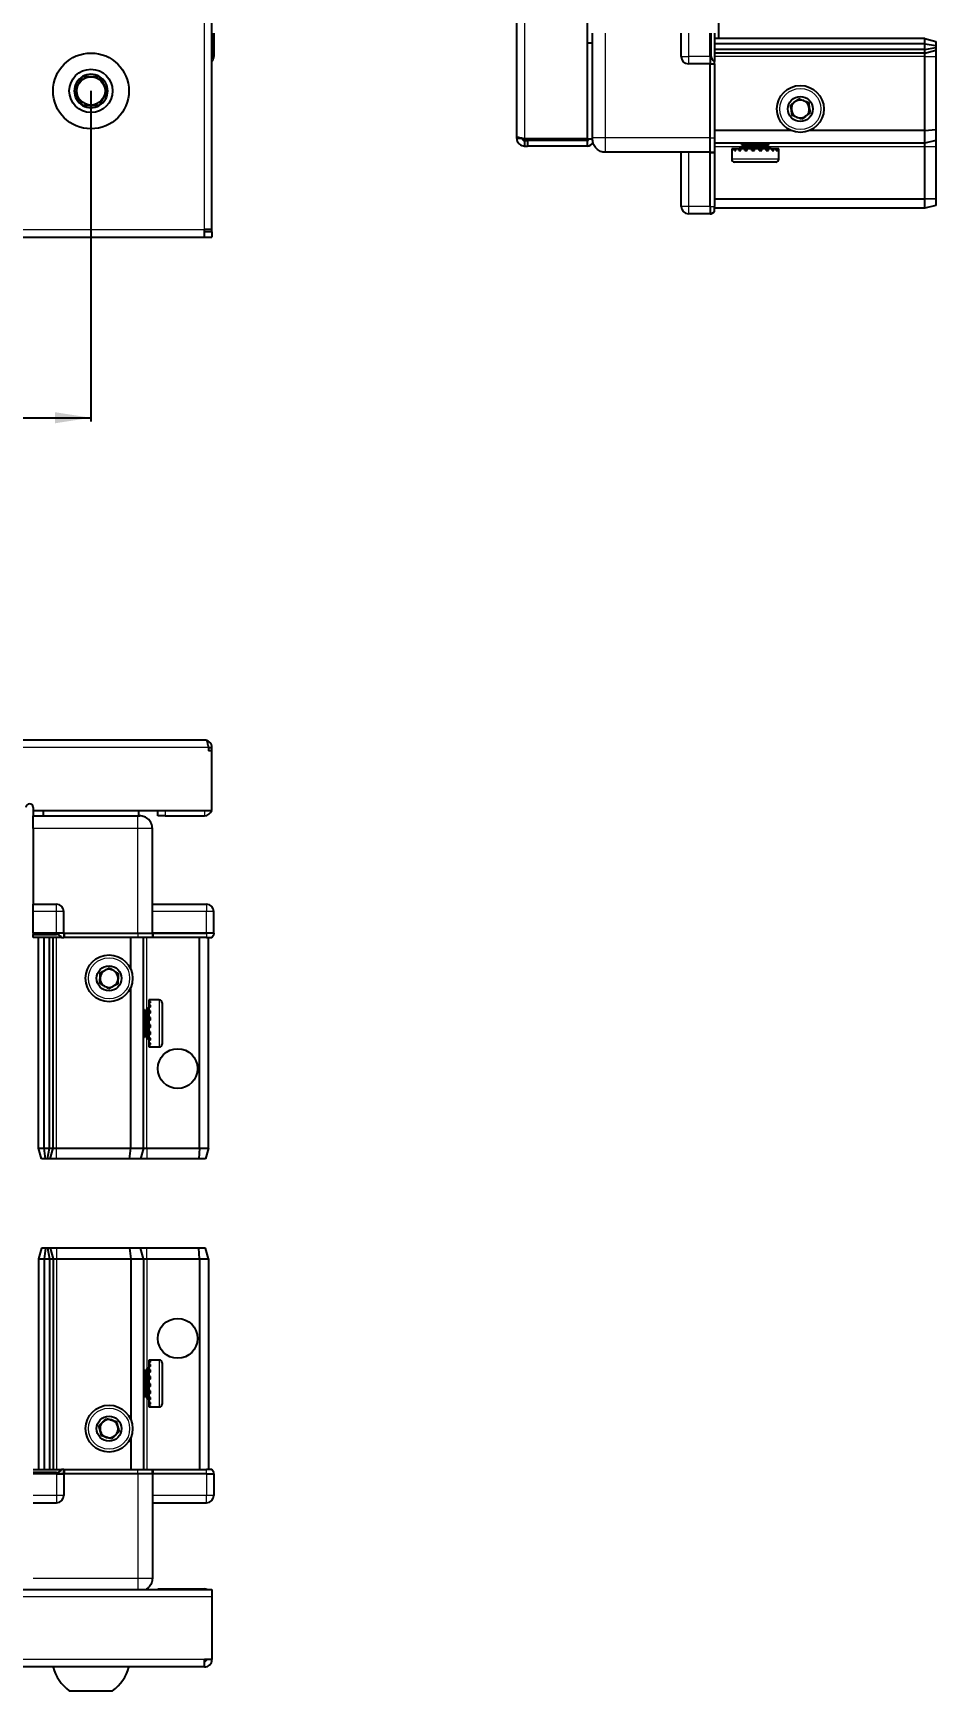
# Model space of a CAD drawing. Header units: millimetres. Extents: x 1014 to 2309, y -108 to 1254.
# Drawn here: x 1388.2 to 1638, y -108.5 to 350.6 of the extents above; entities that cross this region are included whole.
import ezdxf

# ---------------------------------------------------------------- set-up
doc = ezdxf.new("R2010")
doc.units = ezdxf.units.MM
doc.layers.add('FORMAT', color=7, linetype='Continuous')
doc.styles.add('SLDTEXTSTYLE0', font='TXT', dxfattribs={"width": 0.75})
doc.dimstyles.new('SLDDIMSTYLE0', dxfattribs={"dimtxt": 20, "dimasz": 10, "dimexe": 0, "dimexo": 0.0625, "dimgap": 5, "dimtad": 2, "dimdec": 1, "dimrnd": 1e-09, "dimzin": 12, "dimdsep": 46, "dimtxsty": 'SLDTEXTSTYLE0', "dimsah": 1, "dimcen": 0.09, "dimadec": 0, "dimazin": 3, "dimtfac": 1, "dimtofl": 0, "dimtmove": 0, "dimatfit": 3, "dimfxl": 0, "dimfrac": 2, "dimtolj": 1, "dimtzin": 12, "dimarcsym": 0})

# ---------------------------------------------------------------- blocks, each defined once
blk = doc.blocks.new('_D_2')
at = {"layer": 'FORMAT'}
for p, q in [((1172.16, 334.56), (1172.16, 243.07)), ((1404.16, 334.56), (1404.16, 243.07)), ((1172.16, 244.07), (1404.16, 244.07))]:
    blk.add_line(p, q, dxfattribs=at)
for points in [[(1172.16, 244.07), (1182.16, 242.53), (1182.16, 245.61)], [(1404.16, 244.07), (1394.16, 245.61), (1394.16, 242.53)]]:
    blk.add_solid(points, dxfattribs=at)
at = {"layer": 'FORMAT', "insert": (1265.99, 269.85), "char_height": 20, "attachment_point": 1, "style": 'SLDTEXTSTYLE0'}
blk.add_mtext('232', dxfattribs=at)

msp = doc.modelspace()

# ---------------------------------------------------------------- linework, layer by layer
at = {"color": 8, "linetype": 'Continuous', "lineweight": 18}
for p, q in [((1435.56, 296.17), (1435.56, 1090.97)), ((1524.14, 1065.82), (1524.14, 321.32)), ((1546.54, 350.57), (1546.54, 321.57)), ((1569.54, 350.57), (1569.54, 344.07)), ((1437.66, 344.07), (1438.16, 344.07)), ((1567.54, 344.07), (1569.54, 344.07)), ((1569.54, 344.07), (1569.54, 342.07)), ((1575.54, 344.07), (1569.54, 344.07)), ((1575.54, 344.07), (1575.88, 344.07)), ((1576.74, 341.87), (1575.54, 341.87)), ((1635.04, 344.07), (1576.74, 344.07)), ((1635.04, 344.07), (1638.04, 344.07)), ((1575.54, 321.57), (1546.54, 321.57)), ((1575.54, 321.57), (1576.74, 321.57)), ((1569.54, 317.57), (1569.54, 302.57)), ((1576.74, 317.37), (1575.54, 317.37)), ((1584.04, 319.07), (1576.74, 319.07)), ((1635.04, 319.07), (1592.04, 319.07)), ((1638.04, 319.07), (1635.04, 319.07)), ((1581.71, 315.67), (1581.54, 315.67)), ((1594.54, 315.67), (1581.71, 315.67)), ((1569.54, 302.57), (1567.54, 302.57)), ((1569.54, 302.57), (1569.54, 300.57)), ((1575.54, 302.57), (1569.54, 302.57)), ((1575.54, 302.57), (1576.74, 302.57)), ((1140.76, 296.17), (1435.56, 296.17)), ((1436.66, 152.74), (1373.16, 152.74)), ((1424.66, 135.34), (1424.66, 133.84)), ((1435.56, 135.34), (1435.56, 133.84)), ((1417.16, 130.34), (1388.16, 130.34)), ((1417.16, 101.34), (1417.16, 130.34)), ((1394.66, 107.34), (1388.16, 107.34)), ((1394.66, 107.34), (1394.66, 109.34)), ((1394.66, 101.34), (1394.66, 107.34)), ((1396.66, 107.34), (1394.66, 107.34)), ((1436.16, 107.34), (1421.16, 107.34)), ((1436.16, 109.34), (1436.16, 107.34)), ((1436.16, 101.34), (1436.16, 107.34)), ((1438.16, 107.34), (1436.16, 107.34)), ((1388.16, 101.34), (1388.16, 101)), ((1394.66, 101.34), (1394.66, 101)), ((1396.86, 101.34), (1396.86, 100.14)), ((1417.16, 101.34), (1417.16, 100.14)), ((1421.36, 101.34), (1421.36, 100.14)), ((1436.16, 101.34), (1436.16, 100.14)), ((1394.66, 41.84), (1394.66, 100.14)), ((1419.66, 80.34), (1419.66, 100.14)), ((1423.06, 82.84), (1423.06, 81.14)), ((1423.06, 81.14), (1423.06, 69.84)), ((1419.66, 41.84), (1419.66, 72.34)), ((1394.66, 38.84), (1394.66, 41.84)), ((1419.66, 41.84), (1419.66, 38.84)), ((1394.66, 14.14), (1394.66, 11.14)), ((1419.66, 11.14), (1419.66, 14.14)), ((1394.66, 11.14), (1394.66, -47.16)), ((1419.66, 11.14), (1419.66, -19.36)), ((1423.06, -16.86), (1423.06, -29.86)), ((1419.66, -27.36), (1419.66, -47.16)), ((1394.66, -48.36), (1394.66, -48.03)), ((1394.66, -48.36), (1394.66, -54.36)), ((1396.86, -47.16), (1396.86, -48.36)), ((1417.16, -48.36), (1417.16, -47.16)), ((1417.16, -48.36), (1417.16, -77.36)), ((1421.36, -47.16), (1421.36, -48.36)), ((1436.16, -48.36), (1436.16, -47.16)), ((1436.16, -48.36), (1436.16, -54.36)), ((1394.66, -54.36), (1388.16, -54.36)), ((1396.66, -54.36), (1394.66, -54.36)), ((1394.66, -54.36), (1394.66, -56.36)), ((1436.16, -54.36), (1421.16, -54.36)), ((1436.16, -56.36), (1436.16, -54.36)), ((1438.16, -54.36), (1436.16, -54.36)), ((1417.16, -77.36), (1388.16, -77.36)), ((1437.66, -82.46), (1138.66, -82.46)), ((1435.56, -80.36), (1435.56, -80.26)), ((1435.56, -99.76), (1140.76, -99.76))]:
    msp.add_line(p, q, dxfattribs=at)
at = {"color": 7, "linetype": 'Continuous', "lineweight": 25}
for p, q in [((1437.66, 296.17), (1437.66, 1090.97)), ((1522.04, 321.92), (1522.04, 1065.22)), ((1541.54, 368.82), (1541.54, 321.32)), ((1577.89, 356.07), (1577.89, 349.07)), ((1438.16, 344.07), (1438.16, 350.57)), ((1438.16, 350.57), (1438.16, 344.07)), ((1543.04, 321.57), (1543.04, 350.57)), ((1567.54, 344.07), (1567.54, 350.57)), ((1575.54, 344.07), (1575.54, 350.57)), ((1575.88, 344.07), (1575.88, 350.57)), ((1576.74, 350.57), (1576.74, 342.75)), ((1635.04, 349.07), (1576.74, 349.07)), ((1635.04, 347.57), (1635.04, 349.07)), ((1635.04, 349.07), (1638.04, 348.27)), ((1543.04, 347.82), (1541.54, 347.82)), ((1635.04, 347.57), (1576.74, 347.57)), ((1635.04, 346.07), (1576.74, 346.07)), ((1635.04, 345.07), (1576.74, 345.07)), ((1635.04, 346.07), (1635.04, 347.57)), ((1635.04, 347.57), (1638.04, 347.12)), ((1635.04, 346.07), (1638.04, 346.62)), ((1635.04, 345.07), (1635.04, 346.07)), ((1635.04, 345.07), (1638.04, 345.87)), ((1635.04, 344.07), (1635.04, 345.07)), ((1638.04, 348.27), (1638.04, 347.12)), ((1638.04, 347.12), (1638.04, 346.62)), ((1638.04, 346.62), (1638.04, 345.87)), ((1638.04, 345.87), (1638.04, 344.07)), ((1575.54, 342.07), (1569.54, 342.07)), ((1575.54, 344.07), (1575.54, 342.07)), ((1575.54, 344.07), (1575.54, 342.07)), ((1575.54, 342.07), (1576.74, 342.07)), ((1575.54, 341.87), (1575.54, 342.07)), ((1575.54, 321.57), (1575.54, 341.87)), ((1576.74, 342.07), (1576.74, 342.75)), ((1576.74, 342.07), (1576.74, 341.87)), ((1576.74, 341.87), (1576.74, 321.57)), ((1635.04, 323.57), (1635.04, 344.07)), ((1638.04, 344.07), (1638.04, 323.9)), ((1522.04, 321.42), (1522.04, 321.92)), ((1523.54, 321.42), (1522.04, 321.42)), ((1575.54, 317.57), (1575.54, 321.57)), ((1598.04, 323.57), (1576.74, 323.57)), ((1576.74, 321.57), (1576.74, 317.57)), ((1635.04, 323.57), (1603.04, 323.57)), ((1635.04, 323.57), (1638.04, 323.9)), ((1635.04, 320.07), (1635.04, 323.57)), ((1638.04, 323.9), (1638.04, 320.87)), ((1541.54, 321.32), (1524.14, 321.32)), ((1524.14, 320.82), (1524.14, 319.32)), ((1524.14, 320.82), (1525.04, 320.82)), ((1524.14, 319.32), (1525.04, 319.32)), ((1525.04, 320.82), (1525.04, 319.32)), ((1541.54, 320.82), (1525.04, 320.82)), ((1541.54, 319.32), (1525.04, 319.32)), ((1541.54, 321.32), (1543.04, 321.32)), ((1541.54, 320.82), (1541.54, 319.32)), ((1575.54, 317.57), (1546.54, 317.57)), ((1567.54, 302.57), (1567.54, 317.57)), ((1575.54, 317.57), (1576.74, 317.57)), ((1575.54, 317.37), (1575.54, 317.57)), ((1575.54, 302.57), (1575.54, 317.37)), ((1635.04, 320.07), (1576.74, 320.07)), ((1576.74, 317.57), (1576.74, 317.37)), ((1576.74, 317.37), (1576.74, 302.57)), ((1581.54, 318.57), (1581.54, 315.67)), ((1581.64, 318.57), (1581.54, 318.57)), ((1581.64, 318.07), (1581.64, 318.57)), ((1581.81, 318.57), (1581.64, 318.57)), ((1581.64, 318.07), (1581.81, 318.07)), ((1581.81, 318.07), (1581.81, 318.57)), ((1582.3, 318.57), (1581.81, 318.57)), ((1582.3, 318.07), (1582.3, 318.57)), ((1582.68, 318.57), (1582.3, 318.57)), ((1582.3, 318.07), (1582.68, 318.07)), ((1582.68, 318.07), (1582.68, 318.57)), ((1583.52, 318.57), (1582.68, 318.57)), ((1583.52, 318.07), (1583.52, 318.57)), ((1584.08, 318.57), (1583.52, 318.57)), ((1583.52, 318.07), (1584.08, 318.07)), ((1583.64, 318.67), (1583.64, 318.57)), ((1589.04, 318.67), (1583.64, 318.67)), ((1584.04, 320.07), (1584.04, 320.04)), ((1584.04, 320.04), (1584.73, 319.55)), ((1584.15, 320.04), (1584.04, 320.04)), ((1584.73, 319.55), (1584.04, 319.07)), ((1584.15, 319.07), (1584.04, 319.07)), ((1584.08, 318.07), (1584.08, 318.57)), ((1585.18, 318.57), (1584.08, 318.57)), ((1592.04, 320.04), (1584.15, 320.04)), ((1592.04, 319.07), (1584.15, 319.07)), ((1584.82, 319.55), (1584.73, 319.55)), ((1591.35, 319.55), (1584.82, 319.55)), ((1585.18, 318.07), (1585.18, 318.57)), ((1585.86, 318.57), (1585.18, 318.57)), ((1585.18, 318.07), (1585.86, 318.07)), ((1585.86, 318.07), (1585.86, 318.57)), ((1587.12, 318.57), (1585.86, 318.57)), ((1587.12, 318.07), (1587.12, 318.57)), ((1587.42, 318.57), (1587.12, 318.57)), ((1587.12, 318.07), (1587.86, 318.07)), ((1587.42, 318.07), (1587.42, 318.57)), ((1587.86, 318.07), (1587.86, 318.57)), ((1589.16, 318.57), (1587.86, 318.57)), ((1592.44, 318.67), (1589.04, 318.67)), ((1589.16, 318.07), (1589.16, 318.57)), ((1589.16, 318.07), (1589.88, 318.07)), ((1589.28, 318.07), (1589.28, 318.57)), ((1589.88, 318.57), (1589.28, 318.57)), ((1589.88, 318.07), (1589.88, 318.57)), ((1591.08, 318.57), (1589.88, 318.57)), ((1591.08, 318.07), (1591.08, 318.57)), ((1591.71, 318.57), (1591.08, 318.57)), ((1591.08, 318.07), (1591.71, 318.07)), ((1591.35, 319.55), (1592.04, 320.04)), ((1592.04, 319.07), (1591.35, 319.55)), ((1591.71, 318.07), (1591.71, 318.57)), ((1592.71, 318.57), (1591.71, 318.57)), ((1592.04, 320.04), (1592.04, 320.07)), ((1592.44, 318.57), (1592.44, 318.67)), ((1592.71, 318.07), (1592.71, 318.57)), ((1593.19, 318.57), (1592.71, 318.57)), ((1592.71, 318.07), (1593.19, 318.07)), ((1593.19, 318.07), (1593.19, 318.57)), ((1593.88, 318.57), (1593.19, 318.57)), ((1593.88, 318.07), (1593.88, 318.57)), ((1594.17, 318.57), (1593.88, 318.57)), ((1593.88, 318.07), (1594.17, 318.07)), ((1594.17, 318.07), (1594.17, 318.57)), ((1594.48, 318.57), (1594.17, 318.57)), ((1594.48, 318.07), (1594.48, 318.57)), ((1594.54, 318.57), (1594.48, 318.57)), ((1594.48, 318.07), (1594.54, 318.07)), ((1594.54, 315.67), (1594.54, 318.57)), ((1594.54, 318.07), (1594.54, 318.57)), ((1594.54, 318.57), (1594.54, 318.57)), ((1638.04, 320.87), (1635.04, 320.07)), ((1635.04, 319.07), (1635.04, 320.07)), ((1635.04, 304.57), (1635.04, 319.07)), ((1638.04, 320.87), (1638.04, 319.07)), ((1638.04, 319.07), (1638.04, 304.73)), ((1582.49, 314.87), (1582.34, 314.87)), ((1593.74, 314.87), (1582.49, 314.87)), ((1635.04, 304.57), (1576.74, 304.57)), ((1638.04, 304.73), (1635.04, 304.57)), ((1635.04, 302.07), (1635.04, 304.57)), ((1638.04, 304.73), (1638.04, 302.87)), ((1575.54, 300.57), (1569.54, 300.57)), ((1575.54, 302.57), (1575.54, 300.57)), ((1575.54, 300.57), (1575.88, 300.57)), ((1575.54, 300.57), (1575.88, 300.57)), ((1575.54, 300.57), (1575.54, 300.57)), ((1575.88, 300.57), (1576.74, 301.07)), ((1575.88, 300.57), (1576.74, 301.07)), ((1576.74, 301.07), (1576.74, 302.57)), ((1635.04, 302.07), (1576.74, 302.07)), ((1638.04, 302.87), (1635.04, 302.07)), ((1140.76, 294.07), (1435.56, 294.07)), ((1435.56, 294.07), (1435.56, 296.17)), ((1437.66, 296.17), (1435.56, 296.17)), ((1437.66, 295.57), (1435.56, 295.57)), ((1435.56, 294.07), (1437.66, 294.07)), ((1437.66, 295.57), (1437.66, 296.17)), ((1437.66, 295.57), (1437.66, 294.07)), ((1373.16, 154.84), (1436.06, 154.84)), ((1436.66, 152.74), (1437.66, 152.74)), ((1436.66, 152.74), (1436.66, 151.84)), ((1437.66, 151.84), (1436.66, 151.84)), ((1437.66, 151.84), (1437.66, 152.74)), ((1437.66, 135.34), (1437.66, 151.84)), ((1388.16, 136.19), (1388.16, 135.34)), ((1388.16, 135.34), (1388.16, 133.84)), ((1388.16, 135.34), (1437.66, 135.34)), ((1388.16, 133.84), (1417.16, 133.84)), ((1390.91, 135.34), (1390.91, 133.84)), ((1417.41, 133.84), (1417.41, 135.34)), ((1422.66, 133.84), (1422.66, 135.34)), ((1424.66, 133.84), (1422.66, 133.84)), ((1424.66, 133.84), (1435.56, 133.84)), ((1388.16, 130.34), (1388.16, 109.34)), ((1421.16, 101.34), (1421.16, 130.34)), ((1388.16, 109.34), (1394.66, 109.34)), ((1388.16, 107.34), (1388.16, 109.34)), ((1388.16, 101.34), (1388.16, 107.34)), ((1396.66, 101.34), (1396.66, 107.34)), ((1421.16, 109.34), (1436.16, 109.34)), ((1438.16, 101.34), (1438.16, 107.34)), ((1388.16, 101.34), (1394.66, 101.34)), ((1388.16, 101.34), (1388.16, 101)), ((1388.16, 101.34), (1388.16, 101.34)), ((1394.66, 101.34), (1388.16, 101.34)), ((1388.16, 100.14), (1388.16, 101)), ((1388.16, 101), (1388.16, 101)), ((1388.16, 101), (1394.66, 101)), ((1396.66, 101.34), (1394.66, 101.34)), ((1396.66, 101.34), (1396.66, 100.14)), ((1396.66, 101.34), (1396.86, 101.34)), ((1396.86, 101.34), (1417.16, 101.34)), ((1417.16, 101.34), (1421.16, 101.34)), ((1421.16, 101.34), (1421.16, 100.14)), ((1421.16, 101.34), (1421.36, 101.34)), ((1421.36, 101.34), (1436.16, 101.34)), ((1436.16, 101.34), (1421.36, 101.34)), ((1438.16, 101.34), (1436.16, 101.34)), ((1437.66, 100.14), (1438.16, 101)), ((1438.16, 101.34), (1438.16, 101)), ((1395.98, 100.14), (1388.16, 100.14)), ((1389.66, 41.84), (1389.66, 100.14)), ((1391.16, 41.84), (1391.16, 100.14)), ((1392.66, 41.84), (1392.66, 100.14)), ((1393.66, 41.84), (1393.66, 100.14)), ((1395.98, 100.14), (1396.66, 100.14)), ((1396.86, 100.14), (1396.66, 100.14)), ((1417.16, 100.14), (1396.86, 100.14)), ((1415.16, 91.34), (1415.16, 100.14)), ((1421.16, 100.14), (1417.16, 100.14)), ((1418.66, 41.84), (1418.66, 100.14)), ((1421.36, 100.14), (1421.16, 100.14)), ((1436.16, 100.14), (1421.36, 100.14)), ((1434.16, 41.84), (1434.16, 100.14)), ((1436.16, 100.14), (1437.66, 100.14)), ((1436.66, 41.84), (1436.66, 100.14)), ((1415.16, 41.84), (1415.16, 86.34)), ((1423.06, 82.84), (1420.16, 82.84)), ((1420.16, 82.84), (1420.16, 82.83)), ((1420.66, 82.83), (1420.16, 82.83)), ((1420.16, 82.83), (1420.16, 82.75)), ((1420.16, 82.75), (1420.16, 82.4)), ((1420.66, 82.75), (1420.16, 82.75)), ((1420.66, 82.75), (1420.66, 82.83)), ((1418.69, 80.34), (1418.66, 80.34)), ((1419.17, 79.65), (1418.69, 80.34)), ((1418.69, 80.34), (1418.69, 79.29)), ((1418.69, 79.29), (1418.69, 72.34)), ((1419.66, 80.34), (1419.17, 79.65)), ((1419.17, 79.65), (1419.17, 78.78)), ((1419.17, 78.78), (1419.17, 73.03)), ((1419.66, 80.34), (1419.66, 79.29)), ((1419.66, 79.29), (1419.66, 72.34)), ((1420.16, 80.74), (1420.06, 80.74)), ((1420.06, 80.74), (1420.06, 71.94)), ((1420.66, 82.4), (1420.16, 82.4)), ((1420.16, 82.4), (1420.16, 82.1)), ((1420.16, 82.1), (1420.16, 81.38)), ((1420.66, 82.1), (1420.16, 82.1)), ((1420.66, 81.38), (1420.16, 81.38)), ((1420.16, 81.38), (1420.16, 80.89)), ((1420.16, 80.89), (1420.16, 79.87)), ((1420.66, 80.89), (1420.16, 80.89)), ((1420.66, 79.87), (1420.16, 79.87)), ((1420.16, 79.87), (1420.16, 79.23)), ((1420.16, 79.23), (1420.16, 78.01)), ((1420.66, 79.23), (1420.16, 79.23)), ((1420.66, 82.1), (1420.66, 82.4)), ((1420.66, 80.89), (1420.66, 81.38)), ((1420.66, 79.23), (1420.66, 79.87)), ((1423.86, 82.04), (1423.86, 80.55)), ((1423.86, 80.55), (1423.86, 70.64)), ((1420.66, 78.01), (1420.16, 78.01)), ((1420.16, 78.01), (1420.16, 77.47)), ((1420.66, 77.47), (1420.16, 77.47)), ((1420.16, 77.29), (1420.16, 75.99)), ((1420.66, 77.29), (1420.16, 77.29)), ((1420.66, 75.99), (1420.16, 75.99)), ((1420.66, 75.6), (1420.16, 75.6)), ((1420.16, 75.6), (1420.16, 75.25)), ((1420.66, 75.25), (1420.16, 75.25)), ((1420.16, 75.25), (1420.16, 74)), ((1420.66, 74), (1420.16, 74)), ((1420.16, 74), (1420.16, 73.33)), ((1420.66, 77.29), (1420.66, 78.01)), ((1420.66, 75.25), (1420.66, 75.99)), ((1420.66, 73.33), (1420.66, 74)), ((1418.66, 72.34), (1418.69, 72.34)), ((1418.69, 72.34), (1419.17, 73.03)), ((1419.17, 73.03), (1419.66, 72.34)), ((1420.06, 71.94), (1420.16, 71.94)), ((1420.16, 73.33), (1420.16, 72.24)), ((1420.66, 73.33), (1420.16, 73.33)), ((1420.66, 72.24), (1420.16, 72.24)), ((1420.16, 72.24), (1420.16, 71.69)), ((1420.16, 71.69), (1420.16, 70.88)), ((1420.66, 71.69), (1420.16, 71.69)), ((1420.66, 70.88), (1420.16, 70.88)), ((1420.16, 70.88), (1420.16, 70.52)), ((1420.16, 70.52), (1420.16, 70.06)), ((1420.66, 70.52), (1420.16, 70.52)), ((1420.66, 70.06), (1420.16, 70.06)), ((1420.16, 70.06), (1420.16, 69.91)), ((1420.16, 69.91), (1420.16, 69.84)), ((1420.66, 69.91), (1420.16, 69.91)), ((1420.16, 69.84), (1423.06, 69.84)), ((1420.66, 71.69), (1420.66, 72.24)), ((1420.66, 70.52), (1420.66, 70.88)), ((1420.66, 69.91), (1420.66, 70.06)), ((1389.66, 41.84), (1391.16, 41.84)), ((1390.46, 38.84), (1389.66, 41.84)), ((1391.16, 41.84), (1392.66, 41.84)), ((1391.61, 38.84), (1391.16, 41.84)), ((1392.11, 38.84), (1392.66, 41.84)), ((1392.66, 41.84), (1393.66, 41.84)), ((1392.85, 38.84), (1393.66, 41.84)), ((1393.66, 41.84), (1394.66, 41.84)), ((1394.66, 41.84), (1415.16, 41.84)), ((1414.82, 38.84), (1415.16, 41.84)), ((1415.16, 41.84), (1418.66, 41.84)), ((1418.66, 41.84), (1417.85, 38.84)), ((1418.66, 41.84), (1419.66, 41.84)), ((1419.66, 41.84), (1434.16, 41.84)), ((1434.16, 41.84), (1434, 38.84)), ((1434.16, 41.84), (1436.66, 41.84)), ((1436.66, 41.84), (1435.85, 38.84)), ((1391.61, 38.84), (1390.46, 38.84)), ((1392.11, 38.84), (1391.61, 38.84)), ((1392.85, 38.84), (1392.11, 38.84)), ((1394.66, 38.84), (1392.85, 38.84)), ((1414.82, 38.84), (1394.66, 38.84)), ((1417.85, 38.84), (1414.82, 38.84)), ((1419.66, 38.84), (1417.85, 38.84)), ((1434, 38.84), (1419.66, 38.84)), ((1435.85, 38.84), (1434, 38.84)), ((1390.46, 14.14), (1389.66, 11.14)), ((1391.61, 14.14), (1390.46, 14.14)), ((1391.61, 14.14), (1391.16, 11.14)), ((1392.11, 14.14), (1391.61, 14.14)), ((1392.11, 14.14), (1392.66, 11.14)), ((1392.85, 14.14), (1392.11, 14.14)), ((1392.85, 14.14), (1393.66, 11.14)), ((1394.66, 14.14), (1392.85, 14.14)), ((1414.82, 14.14), (1394.66, 14.14)), ((1414.82, 14.14), (1415.16, 11.14)), ((1417.85, 14.14), (1414.82, 14.14)), ((1418.66, 11.14), (1417.85, 14.14)), ((1419.66, 14.14), (1417.85, 14.14)), ((1434, 14.14), (1419.66, 14.14)), ((1434.16, 11.14), (1434, 14.14)), ((1435.85, 14.14), (1434, 14.14)), ((1436.66, 11.14), (1435.85, 14.14)), ((1389.66, 11.14), (1391.16, 11.14)), ((1389.66, 11.14), (1389.66, -47.16)), ((1391.16, 11.14), (1392.66, 11.14)), ((1391.16, 11.14), (1391.16, -47.16)), ((1392.66, 11.14), (1392.66, -47.16)), ((1392.66, 11.14), (1393.66, 11.14)), ((1393.66, 11.14), (1393.66, -47.16)), ((1393.66, 11.14), (1394.66, 11.14)), ((1394.66, 11.14), (1415.16, 11.14)), ((1415.16, 11.14), (1415.16, -33.36)), ((1415.16, 11.14), (1418.66, 11.14)), ((1418.66, 11.14), (1418.66, -47.16)), ((1418.66, 11.14), (1419.66, 11.14)), ((1419.66, 11.14), (1434.16, 11.14)), ((1434.16, 11.14), (1434.16, -47.16)), ((1434.16, 11.14), (1436.66, 11.14)), ((1436.66, 11.14), (1436.66, -47.16)), ((1423.06, -16.86), (1420.16, -16.86)), ((1420.66, -16.86), (1420.16, -16.86)), ((1420.16, -16.86), (1420.16, -16.91)), ((1420.16, -16.91), (1420.16, -17.2)), ((1420.66, -16.91), (1420.16, -16.91)), ((1420.66, -17.2), (1420.16, -17.2)), ((1420.16, -17.2), (1420.16, -17.47)), ((1420.66, -17.47), (1420.16, -17.47)), ((1420.16, -17.47), (1420.16, -18.13)), ((1420.66, -18.13), (1420.16, -18.13)), ((1420.16, -18.13), (1420.16, -18.61)), ((1420.66, -16.91), (1420.66, -16.86)), ((1420.66, -17.47), (1420.66, -17.2)), ((1420.66, -18.61), (1420.66, -18.13)), ((1423.86, -17.66), (1423.86, -29.06)), ((1418.69, -19.36), (1418.66, -19.36)), ((1419.17, -20.05), (1418.69, -19.36)), ((1418.69, -19.36), (1418.69, -27.36)), ((1419.66, -19.36), (1419.17, -20.05)), ((1419.17, -20.05), (1419.17, -26.67)), ((1419.66, -19.36), (1419.66, -27.36)), ((1420.16, -18.96), (1420.06, -18.96)), ((1420.06, -18.96), (1420.06, -27.76)), ((1420.16, -18.61), (1420.16, -19.58)), ((1420.66, -18.61), (1420.16, -18.61)), ((1420.66, -19.58), (1420.16, -19.58)), ((1420.16, -19.58), (1420.16, -20.21)), ((1420.16, -20.21), (1420.16, -21.4)), ((1420.66, -20.21), (1420.16, -20.21)), ((1420.66, -21.4), (1420.16, -21.4)), ((1420.16, -21.4), (1420.16, -22.04)), ((1420.66, -22.04), (1420.16, -22.04)), ((1420.16, -22.12), (1420.16, -23.41)), ((1420.66, -22.12), (1420.16, -22.12)), ((1420.66, -20.21), (1420.66, -19.58)), ((1420.66, -22.12), (1420.66, -21.4)), ((1418.66, -27.36), (1418.69, -27.36)), ((1418.69, -27.36), (1419.17, -26.67)), ((1419.17, -26.67), (1419.66, -27.36)), ((1420.66, -23.41), (1420.16, -23.41)), ((1420.66, -23.9), (1420.16, -23.9)), ((1420.16, -23.9), (1420.16, -24.15)), ((1420.16, -24.15), (1420.16, -25.42)), ((1420.66, -24.15), (1420.16, -24.15)), ((1420.66, -25.42), (1420.16, -25.42)), ((1420.16, -25.42), (1420.16, -26.11)), ((1420.16, -26.11), (1420.16, -27.22)), ((1420.66, -26.11), (1420.16, -26.11)), ((1420.66, -27.22), (1420.16, -27.22)), ((1420.16, -27.22), (1420.16, -27.79)), ((1420.66, -24.15), (1420.66, -23.41)), ((1420.66, -26.11), (1420.66, -25.42)), ((1420.66, -27.79), (1420.66, -27.22)), ((1420.06, -27.76), (1420.16, -27.76)), ((1420.16, -27.79), (1420.16, -28.65)), ((1420.66, -27.79), (1420.16, -27.79)), ((1420.66, -28.65), (1420.16, -28.65)), ((1420.16, -28.65), (1420.16, -29.05)), ((1420.16, -29.05), (1420.16, -29.56)), ((1420.66, -29.05), (1420.16, -29.05)), ((1420.66, -29.56), (1420.16, -29.56)), ((1420.16, -29.56), (1420.16, -29.74)), ((1420.16, -29.74), (1420.16, -29.86)), ((1420.66, -29.74), (1420.16, -29.74)), ((1420.16, -29.86), (1423.06, -29.86)), ((1420.66, -29.05), (1420.66, -28.65)), ((1420.66, -29.74), (1420.66, -29.56)), ((1415.16, -38.36), (1415.16, -47.16)), ((1388.16, -47.16), (1395.98, -47.16)), ((1394.66, -48.03), (1388.16, -48.03)), ((1394.66, -48.36), (1388.16, -48.36)), ((1394.66, -48.36), (1396.66, -48.36)), ((1396.66, -48.36), (1394.66, -48.36)), ((1396.66, -47.16), (1395.98, -47.16)), ((1396.66, -48.36), (1396.66, -47.16)), ((1396.66, -47.16), (1396.86, -47.16)), ((1396.86, -48.36), (1396.66, -48.36)), ((1396.66, -48.36), (1396.66, -54.36)), ((1396.86, -47.16), (1417.16, -47.16)), ((1417.16, -48.36), (1396.86, -48.36)), ((1417.16, -47.16), (1421.16, -47.16)), ((1421.16, -48.36), (1417.16, -48.36)), ((1421.16, -48.36), (1421.16, -47.16)), ((1421.16, -47.16), (1421.36, -47.16)), ((1421.36, -48.36), (1421.16, -48.36)), ((1421.16, -48.36), (1421.16, -77.36)), ((1421.36, -47.16), (1436.16, -47.16)), ((1436.16, -48.36), (1421.36, -48.36)), ((1437.66, -47.16), (1436.16, -47.16)), ((1436.16, -48.36), (1438.16, -48.36)), ((1438.16, -48.03), (1437.66, -47.16)), ((1438.16, -48.03), (1437.66, -47.16)), ((1438.16, -48.36), (1438.16, -48.03)), ((1438.16, -48.36), (1438.16, -48.03)), ((1438.16, -48.36), (1438.16, -48.36)), ((1438.16, -48.36), (1438.16, -54.36)), ((1388.16, -56.36), (1394.66, -56.36)), ((1421.16, -56.36), (1436.16, -56.36)), ((1138.66, -80.36), (1437.66, -80.36)), ((1422.66, -80.26), (1422.66, -80.36)), ((1422.66, -80.26), (1435.56, -80.26)), ((1437.66, -80.36), (1437.66, -82.46)), ((1437.66, -82.46), (1437.66, -99.76)), ((1437.66, -99.76), (1435.56, -99.76)), ((1435.56, -101.86), (1435.56, -99.76)), ((1435.56, -101.86), (1140.76, -101.86)), ((1398.16, -108.46), (1410.16, -108.46))]:
    msp.add_line(p, q, dxfattribs=at)
at = {"color": 7, "linetype": 'Continuous', "lineweight": 25, "flags": 128}
msp.add_lwpolyline([(1436.2, -80.36), (1435.96, -80.3), (1435.56, -80.26)], dxfattribs=at)
at = {"color": 7, "linetype": 'Continuous', "lineweight": 25}
for centre, radius in [((1404.16, 334.57), 10.5), ((1404.16, 334.57), 6), ((1404.16, 334.57), 3.9), ((1600.54, 329.57), 6.5), ((1600.54, 329.57), 3.46), ((1409.16, 88.84), 6.5), ((1409.16, 88.84), 3.46), ((1428.16, 63.84), 5.5), ((1428.16, -10.86), 5.5), ((1409.16, -35.86), 6.5), ((1409.16, -35.86), 3.46)]:
    msp.add_circle(centre, radius, dxfattribs=at)
at = {"color": 8, "linetype": 'Continuous', "lineweight": 18}
for centre in [(1600.54, 329.57), (1409.16, 88.84), (1409.16, -35.86)]:
    msp.add_circle(centre, 5.7, dxfattribs=at)
at = {"color": 7, "linetype": 'Continuous', "lineweight": 25}
for centre, radius, start, end in [((1436.16, 344.07), 2, 318.5749, 360), ((1436.16, 344.07), 2, 318.5904, 0), ((1569.54, 344.07), 2, 180, 270), ((1404.16, 334.57), 4.62, 120, 180), ((1404.16, 334.57), 4.62, 60, 120), ((1404.16, 334.57), 4.62, 360, 60), ((1404.16, 334.57), 4.62, 180, 240), ((1404.16, 334.57), 4.62, 240, 300), ((1404.16, 334.57), 4.62, 300, 360), ((1600.54, 329.57), 2.5, 127.9842, 187.9842), ((1600.54, 329.57), 2.5, 67.9842, 127.9842), ((1600.54, 329.57), 2.5, 7.9842, 67.9842), ((1600.54, 329.57), 2.5, 187.9842, 247.9842), ((1600.54, 329.57), 2.5, 247.9842, 307.9842), ((1600.54, 329.57), 2.5, 307.9842, 7.9842), ((1524.04, 321.82), 0.5, 243.2912, 270), ((1541.44, 321.42), 0.6, 270, 350.4059), ((1541.44, 321.42), 2.1, 272.7294, 327.8305), ((1583.64, 319.07), 0.4, 270, 360), ((1592.44, 319.07), 0.4, 180, 270), ((1582.34, 315.67), 0.8, 180, 270), ((1593.74, 315.67), 0.8, 270, 360), ((1569.54, 302.57), 2, 180, 270), ((1387.16, 136.19), 1, 0, 180), ((1435.56, 135.94), 2.1, 270, 343.3985), ((1394.66, 107.34), 2, 0, 90), ((1436.16, 107.34), 2, 0, 90), ((1409.16, 88.84), 2.5, 118.295, 178.295), ((1409.16, 88.84), 2.5, 178.295, 238.295), ((1409.16, 88.84), 2.5, 58.295, 118.295), ((1409.16, 88.84), 2.5, 298.295, 358.295), ((1409.16, 88.84), 2.5, 358.295, 58.295), ((1409.16, 88.84), 2.5, 238.295, 298.295), ((1423.06, 82.04), 0.8, 360, 90), ((1419.66, 80.74), 0.4, 270, 0), ((1419.66, 71.94), 0.4, 360, 90), ((1423.06, 70.64), 0.8, 270, 0), ((1423.06, -17.66), 0.8, 360, 90), ((1419.66, -18.96), 0.4, 270, 0), ((1419.66, -27.76), 0.4, 360, 90), ((1423.06, -29.06), 0.8, 270, 0), ((1409.16, -35.86), 2.5, 134.6767, 194.6767), ((1409.16, -35.86), 2.5, 194.6767, 254.6767), ((1409.16, -35.86), 2.5, 74.6767, 134.6767), ((1409.16, -35.86), 2.5, 14.6767, 74.6767), ((1409.16, -35.86), 2.5, 314.6767, 14.6767), ((1409.16, -35.86), 2.5, 254.6767, 314.6767), ((1394.66, -54.36), 2, 270, 0), ((1436.16, -54.36), 2, 270, 0), ((1435.56, -99.76), 2.1, 270, 0), ((1435.56, -99.76), 0.6, 270, 0), ((1405.18, -98.84), 11.91, 194.7004, 233.8734), ((1403.13, -98.84), 11.91, 306.1266, 345.2996)]:
    msp.add_arc(centre, radius, start, end, dxfattribs=at)
for centre, major_axis, start_param, end_param in [((1579.34, 344.07), (3.46, 0), 3.141593, 3.864327), ((1394.66, 97.54), (0, 3.46), 5.560451, 6.283185), ((1394.66, -44.57), (0, 3.46), 3.141593, 3.864327)]:
    msp.add_ellipse(centre, major_axis=major_axis, ratio=0.57735, start_param=start_param, end_param=end_param, dxfattribs=at)
for points, knots in [([(1399.54, 334.57), (1399.87, 335.14), (1400.43, 336.12), (1401.25, 337.55), (1401.66, 338.26), (1401.85, 338.57)], [0, 0, 0, 0, 0.439131, 0.751378, 1, 1, 1, 1]), ([(1401.85, 338.57), (1402.05, 338.57), (1402.75, 338.57), (1404.06, 338.57), (1405.45, 338.57), (1406.2, 338.57), (1406.46, 338.57)], [0, 0, 0, 0, 0.139329, 0.48527, 0.816356, 1, 1, 1, 1]), ([(1406.46, 338.57), (1406.8, 338), (1407.36, 337.02), (1408.18, 335.59), (1408.59, 334.89), (1408.77, 334.57)], [0, 0, 0, 0, 0.439131, 0.751378, 1, 1, 1, 1]), ([(1401.85, 330.57), (1401.51, 331.14), (1400.95, 332.12), (1400.13, 333.55), (1399.72, 334.26), (1399.54, 334.57)], [0, 0, 0, 0, 0.4391308, 0.7513783, 1, 1, 1, 1]), ([(1406.46, 330.57), (1406.2, 330.57), (1405.45, 330.57), (1404.06, 330.57), (1402.75, 330.57), (1402.05, 330.57), (1401.85, 330.57)], [0, 0, 0, 0, 0.183644, 0.51473, 0.860671, 1, 1, 1, 1]), ([(1408.77, 334.57), (1408.44, 334), (1407.88, 333.02), (1407.06, 331.59), (1406.65, 330.89), (1406.46, 330.57)], [0, 0, 0, 0, 0.439131, 0.751378, 1, 1, 1, 1]), ([(1597.87, 330.65), (1598.27, 330.97), (1599.03, 331.56), (1599.79, 332.16), (1600.14, 332.43)], [0, 0, 0, 0, 0.5346859, 1, 1, 1, 1]), ([(1598.27, 327.79), (1598.25, 327.92), (1598.17, 328.51), (1598.03, 329.5), (1597.92, 330.31), (1597.87, 330.65)], [0, 0, 0, 0, 0.133125, 0.637099, 1, 1, 1, 1]), ([(1600.14, 332.43), (1600.62, 332.24), (1601.52, 331.87), (1602.41, 331.52), (1602.82, 331.35)], [0, 0, 0, 0, 0.534686, 1, 1, 1, 1]), ([(1602.82, 331.35), (1602.87, 331.01), (1602.98, 330.19), (1603.12, 329.21), (1603.2, 328.61), (1603.22, 328.49)], [0, 0, 0, 0, 0.362901, 0.866875, 1, 1, 1, 1]), ([(1600.95, 326.71), (1600.47, 326.91), (1599.57, 327.27), (1598.68, 327.63), (1598.27, 327.79)], [0, 0, 0, 0, 0.534686, 1, 1, 1, 1]), ([(1603.22, 328.49), (1602.81, 328.17), (1602.05, 327.58), (1601.3, 326.99), (1600.95, 326.71)], [0, 0, 0, 0, 0.534686, 1, 1, 1, 1]), ([(1524.14, 321.32), (1523.89, 321.37), (1523.4, 321.46), (1522.76, 321.59), (1522.29, 321.72), (1522.07, 321.83), (1522.05, 321.9), (1522.04, 321.92)], [0, 0, 0, 0, 0.230255, 0.448522, 0.666786, 0.88505, 1, 1, 1, 1]), ([(1522.04, 321.42), (1522.07, 321.17), (1522.12, 320.67), (1522.52, 320.03), (1523.07, 319.57), (1523.65, 319.35), (1524.02, 319.33), (1524.14, 319.32)], [0, 0, 0, 0, 0.230255, 0.448522, 0.666786, 0.88505, 1, 1, 1, 1]), ([(1543.04, 321.07), (1543.04, 321.08), (1543.04, 321.09), (1543.04, 321.21), (1543.04, 321.37), (1543.04, 321.51), (1543.04, 321.57)], [0, 0, 0, 0, 0.249394, 0.500333, 0.750167, 1, 1, 1, 1]), ([(1546.54, 317.57), (1546.1, 317.62), (1545.43, 317.69), (1544.61, 318.13), (1544.05, 318.58), (1543.6, 319.14), (1543.16, 319.95), (1543.09, 320.63), (1543.04, 321.07)], [0, 0, 0, 0, 0.239457, 0.368361, 0.5, 0.631639, 0.760543, 1, 1, 1, 1]), ([(1437.66, 152.74), (1437.63, 152.99), (1437.58, 153.48), (1437.18, 154.12), (1436.63, 154.6), (1436.16, 154.74), (1435.93, 154.8)], [0, 0, 0, 0, 0.260161, 0.506776, 0.753388, 1, 1, 1, 1]), ([(1436.06, 154.84), (1436.1, 154.81), (1436.19, 154.76), (1436.32, 154.36), (1436.46, 153.81), (1436.57, 153.23), (1436.63, 152.86), (1436.66, 152.74)], [0, 0, 0, 0, 0.230255, 0.448522, 0.666786, 0.88505, 1, 1, 1, 1]), ([(1388.16, 130.34), (1388.16, 130.73), (1388.16, 131.52), (1388.16, 132.57), (1388.16, 133.36), (1388.16, 133.78), (1388.16, 133.82), (1388.16, 133.84)], [0, 0, 0, 0, 0.214694, 0.429388, 0.644082, 0.858775, 1, 1, 1, 1]), ([(1417.16, 133.84), (1417.22, 133.84), (1417.35, 133.84), (1417.52, 133.84), (1417.63, 133.84), (1417.65, 133.84), (1417.66, 133.84)], [0, 0, 0, 0, 0.249394, 0.500333, 0.750167, 1, 1, 1, 1]), ([(1421.16, 130.34), (1421.11, 130.78), (1421.04, 131.45), (1420.6, 132.27), (1420.15, 132.83), (1419.59, 133.28), (1418.77, 133.72), (1418.1, 133.79), (1417.66, 133.84)], [0, 0, 0, 0, 0.239457, 0.368361, 0.5, 0.631639, 0.760543, 1, 1, 1, 1]), ([(1406.61, 87.47), (1406.63, 87.98), (1406.66, 88.95), (1406.69, 89.91), (1406.7, 90.35)], [0, 0, 0, 0, 0.534686, 1, 1, 1, 1]), ([(1409.07, 85.95), (1408.78, 86.13), (1408.08, 86.56), (1407.23, 87.09), (1406.72, 87.4), (1406.61, 87.47)], [0, 0, 0, 0, 0.362901, 0.866875, 1, 1, 1, 1]), ([(1406.7, 90.35), (1407.15, 90.6), (1408, 91.05), (1408.85, 91.51), (1409.24, 91.72)], [0, 0, 0, 0, 0.534686, 1, 1, 1, 1]), ([(1411.61, 87.32), (1411.16, 87.07), (1410.31, 86.62), (1409.46, 86.16), (1409.07, 85.95)], [0, 0, 0, 0, 0.5346859, 1, 1, 1, 1]), ([(1409.24, 91.72), (1409.35, 91.66), (1409.86, 91.34), (1410.7, 90.82), (1411.4, 90.39), (1411.7, 90.2)], [0, 0, 0, 0, 0.133125, 0.637099, 1, 1, 1, 1]), ([(1411.7, 90.2), (1411.68, 89.69), (1411.65, 88.72), (1411.62, 87.77), (1411.61, 87.32)], [0, 0, 0, 0, 0.534686, 1, 1, 1, 1]), ([(1406.37, -35.1), (1406.74, -34.74), (1407.42, -34.06), (1408.11, -33.39), (1408.42, -33.07)], [0, 0, 0, 0, 0.534686, 1, 1, 1, 1]), ([(1407.1, -37.89), (1407.01, -37.56), (1406.81, -36.76), (1406.55, -35.8), (1406.4, -35.22), (1406.37, -35.1)], [0, 0, 0, 0, 0.362901, 0.866875, 1, 1, 1, 1]), ([(1408.42, -33.07), (1408.92, -33.21), (1409.85, -33.46), (1410.78, -33.72), (1411.21, -33.83)], [0, 0, 0, 0, 0.534686, 1, 1, 1, 1]), ([(1411.94, -36.63), (1411.57, -36.99), (1410.89, -37.67), (1410.2, -38.34), (1409.89, -38.66)], [0, 0, 0, 0, 0.534686, 1, 1, 1, 1]), ([(1411.21, -33.83), (1411.24, -33.96), (1411.39, -34.53), (1411.64, -35.5), (1411.85, -36.29), (1411.94, -36.63)], [0, 0, 0, 0, 0.133125, 0.637099, 1, 1, 1, 1]), ([(1409.89, -38.66), (1409.39, -38.52), (1408.46, -38.27), (1407.53, -38.01), (1407.1, -37.89)], [0, 0, 0, 0, 0.534686, 1, 1, 1, 1]), ([(1421.16, -77.36), (1421.11, -77.8), (1421.04, -78.48), (1420.6, -79.3), (1420.14, -79.85), (1419.74, -80.21), (1419.48, -80.34), (1419.43, -80.36)], [0, 0, 0, 0, 0.363018, 0.558438, 0.758004, 0.95757, 1, 1, 1, 1])]:
    msp.add_open_spline(points, degree=3, knots=knots, dxfattribs=at)
msp.add_open_spline([(1523.54, 321.42), (1523.55, 321.34), (1523.57, 321.19), (1523.71, 320.99), (1523.91, 320.85), (1524.07, 320.83), (1524.14, 320.82)], degree=3, dxfattribs=at)
at = {"color": 8, "linetype": 'Continuous', "lineweight": 18}
for points, knots in [([(1546.54, 321.57), (1546.1, 321.57), (1545.43, 321.57), (1544.61, 321.57), (1544.05, 321.57), (1543.6, 321.57), (1543.16, 321.57), (1543.09, 321.57), (1543.04, 321.57)], [0, 0, 0, 0, 0.239457, 0.368361, 0.5, 0.631639, 0.760543, 1, 1, 1, 1]), ([(1417.16, 130.34), (1417.16, 130.78), (1417.16, 131.45), (1417.16, 132.27), (1417.16, 132.83), (1417.16, 133.28), (1417.16, 133.72), (1417.16, 133.79), (1417.16, 133.84)], [0, 0, 0, 0, 0.239457, 0.368361, 0.5, 0.631639, 0.760543, 1, 1, 1, 1]), ([(1417.16, -77.36), (1417.16, -77.8), (1417.16, -78.48), (1417.16, -79.3), (1417.16, -79.85), (1417.16, -80.21), (1417.16, -80.34), (1417.16, -80.36)], [0, 0, 0, 0, 0.363018, 0.558438, 0.758004, 0.95757, 1, 1, 1, 1])]:
    msp.add_open_spline(points, degree=3, knots=knots, dxfattribs=at)
for points in [[(1546.54, 321.57), (1546.54, 321.05), (1546.54, 320), (1546.54, 318.68), (1546.54, 317.75), (1546.54, 317.63), (1546.54, 317.57)], [(1421.16, 130.34), (1421.09, 130.34), (1420.97, 130.34), (1420.05, 130.34), (1418.73, 130.34), (1417.68, 130.34), (1417.16, 130.34)], [(1421.16, -77.36), (1421.09, -77.36), (1420.97, -77.36), (1420.05, -77.36), (1418.73, -77.36), (1417.68, -77.36), (1417.16, -77.36)]]:
    msp.add_open_spline(points, degree=3, dxfattribs=at)

# ---------------------------------------------------------------- dimensions: what is measured, and where the dimension line sits
at = {"layer": 'FORMAT'}
dim = msp.add_linear_dim(base=(1404.16, 244.07), p1=(1172.16, 334.57), p2=(1404.16, 334.57), angle=0, dimstyle='SLDDIMSTYLE0', dxfattribs=at)
dim.commit()
dim.dimension.update_dxf_attribs({"geometry": '_D_2', "text_midpoint": (1288.16, 244.07), "dimtype": 160})

doc.saveas('drawing.dxf')
